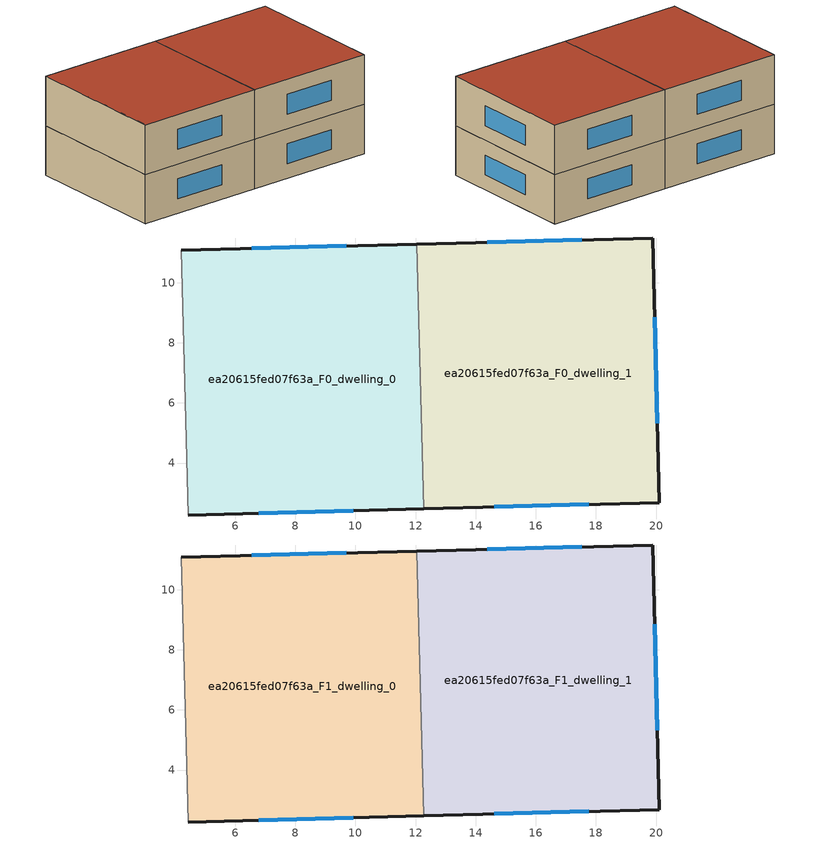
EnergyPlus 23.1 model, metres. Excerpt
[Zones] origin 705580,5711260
ea20615fed07f63a_F0_dwelling_0
 floor ground (EU_floor_Construction): 12.04,11.28 12.27,2.48 4.43,2.27 4.21,11.08 z0
 wall outside (EU_wall_Construction): 4.43,2.27 12.27,2.48 / 12.04,11.28 4.21,11.08 z0:3
 wall adiabatic (EU_wall_Construction): 4.21,11.08 4.43,2.27 z0:3
 wall to ea20615fed07f63a_F0_dwelling_1 (EU_wall_Construction): 12.27,2.48 12.04,11.28 z0:3
 window (EU_Window_Construction): 6.78,2.33 9.92,2.42 / 9.7,11.22 6.55,11.14 z0.9:2.1
ea20615fed07f63a_F0_dwelling_1
 floor ground (EU_floor_Construction): 19.88,11.49 20.1,2.69 12.27,2.48 12.04,11.28 z0
 wall outside (EU_wall_Construction): 12.27,2.48 20.1,2.69 19.88,11.49 12.04,11.28 z0:3
 window (EU_Window_Construction): 17.53,11.42 14.39,11.34 / 20.04,5.32 19.95,8.85 / 14.61,2.54 17.76,2.62 z0.9:2.1
ea20615fed07f63a_F1_dwelling_0
 floor to ea20615fed07f63a_F0_dwelling_0 (EU_floor_Construction): 12.04,11.28 12.27,2.48 4.43,2.27 4.21,11.08 z3
 wall outside (EU_wall_Construction): 4.43,2.27 12.27,2.48 / 12.04,11.28 4.21,11.08 z3:6
 wall adiabatic (EU_wall_Construction): 4.21,11.08 4.43,2.27 z3:6
 wall to ea20615fed07f63a_F1_dwelling_1 (EU_wall_Construction): 12.27,2.48 12.04,11.28 z3:6
 window (EU_Window_Construction): 6.78,2.33 9.92,2.42 / 9.7,11.22 6.55,11.14 z3.9:5.1
 roof outside (EU_roof_Construction): 12.27,2.48 12.04,11.28 4.21,11.08 4.43,2.27 z6
ea20615fed07f63a_F1_dwelling_1
 floor to ea20615fed07f63a_F0_dwelling_1 (EU_floor_Construction): 19.88,11.49 20.1,2.69 12.27,2.48 12.04,11.28 z3
 wall outside (EU_wall_Construction): 12.27,2.48 20.1,2.69 19.88,11.49 12.04,11.28 z3:6
 window (EU_Window_Construction): 17.53,11.42 14.39,11.34 / 20.04,5.32 19.95,8.85 / 14.61,2.54 17.76,2.62 z3.9:5.1
 roof outside (EU_roof_Construction): 20.1,2.69 19.88,11.49 12.04,11.28 12.27,2.48 z6
shading: 4.21,11.08 4.48,2.27 z0:6
[Building]
EU S2 Campaign: North Axis=0; Terrain=City; Solar Distribution=FullExterior
[Site:Location]
London: Latitude=51.5; Longitude=-0.5; Time Zone=0; Elevation=25
[SizingPeriod:WeatherFileDays]
AnnualSizingPeriod: Begin Month=1; Begin Day of Month=1; End Month=12; End Day of Month=31; Day of Week for Start Day=Monday; Use Weather File Daylight Saving Period=No; Use Weather File Rain and Snow Indicators=No
[MATERIAL]
EU_InternalMass_Material: Roughness=MediumRough; Thickness=0.1; Conductivity=1; Density=1800; Specific Heat=900; Thermal Absorptance=0.9; Solar Absorptance=0.7; Visible Absorptance=0.7
[MATERIAL:NOMASS] Roughness=MediumRough; Thermal Absorptance=0.9; Solar Absorptance=0.7; Visible Absorptance=0.7
Name | Thermal Resistance
EU_wall_NoMass | 1.04674
EU_roof_NoMass | 4.32442
EU_floor_NoMass | 2.04616
[WINDOWMATERIAL:SIMPLEGLAZINGSYSTEM]
EU_Window_SimpleGlazing: UFactor=4.25843; Solar Heat Gain Coefficient=0.85; Visible Transmittance=0.85
[CONSTRUCTION]
EU_wall_Construction: EU_wall_NoMass
EU_roof_Construction: EU_roof_NoMass
EU_floor_Construction: EU_floor_NoMass
EU_Window_Construction: EU_Window_SimpleGlazing
EU_InternalMass_Construction: EU_InternalMass_Material
[ZONE] Type=1; Multiplier=1; Ceiling Height=autocalculate; Floor Area=autocalculate; Part of Total Floor Area=Yes
Name | Volume
ea20615fed07f63a_F0_dwelling_0 | 207.142
ea20615fed07f63a_F1_dwelling_0 | 207.143
ea20615fed07f63a_F0_dwelling_1 | 207.12
ea20615fed07f63a_F1_dwelling_1 | 207.121
[INTERNALMASS] Construction=EU_InternalMass_Construction
Name | Zone or ZoneList | Surface Area
ea20615fed07f63a_F0_dwelling_0_EU_InternalMass | ea20615fed07f63a_F0_dwelling_0 | 69.0475
ea20615fed07f63a_F0_dwelling_1_EU_InternalMass | ea20615fed07f63a_F0_dwelling_1 | 69.0403
ea20615fed07f63a_F1_dwelling_0_EU_InternalMass | ea20615fed07f63a_F1_dwelling_0 | 69.0475
ea20615fed07f63a_F1_dwelling_1_EU_InternalMass | ea20615fed07f63a_F1_dwelling_1 | 69.0403
[OTHEREQUIPMENT] Fuel Type=Electricity; Design Level Calculation Method=Watts/Area; Power per Zone Floor Area=1; Fraction Latent=0; Fraction Radiant=0; Fraction Lost=0; Carbon Dioxide Generation Rate=0; EndUse Subcategory=EU_Step8_InternalGains
Name | Zone or ZoneList or Space or SpaceList | Schedule
EU_Step8_InternalGain_ea20615fed07f63a_F0_dwelling_0_f000 | ea20615fed07f63a_F0_dwelling_0 | EU_Step8_GainSchedule_ea20615fed07f63a_F0_dwelling_0_f000
EU_Step8_InternalGain_ea20615fed07f63a_F0_dwelling_1_f000 | ea20615fed07f63a_F0_dwelling_1 | EU_Step8_GainSchedule_ea20615fed07f63a_F0_dwelling_1_f000
EU_Step8_InternalGain_ea20615fed07f63a_F1_dwelling_0_f000 | ea20615fed07f63a_F1_dwelling_0 | EU_Step8_GainSchedule_ea20615fed07f63a_F1_dwelling_0_f000
EU_Step8_InternalGain_ea20615fed07f63a_F1_dwelling_1_f000 | ea20615fed07f63a_F1_dwelling_1 | EU_Step8_GainSchedule_ea20615fed07f63a_F1_dwelling_1_f000
[ZONEVENTILATION:DESIGNFLOWRATE] Schedule=EU_AlwaysOn; Design Flow Rate Calculation Method=AirChanges/Hour; Air Changes per Hour=0.488719; Ventilation Type=Natural; Fan Pressure Rise=0; Fan Total Efficiency=1; Constant Term Coefficient=1; Temperature Term Coefficient=0; Velocity Term Coefficient=0; Velocity Squared Term Coefficient=0; Minimum Indoor Temperature=-100; Maximum Indoor Temperature=100; Delta Temperature=-100; Minimum Outdoor Temperature=-100; Maximum Outdoor Temperature=100; Maximum Wind Speed=40
Name | Zone or ZoneList or Space or SpaceList
EU_ConstantAir_ea20615fed07f63a_F0_dwelling_0 | ea20615fed07f63a_F0_dwelling_0
EU_ConstantAir_ea20615fed07f63a_F0_dwelling_1 | ea20615fed07f63a_F0_dwelling_1
EU_ConstantAir_ea20615fed07f63a_F1_dwelling_0 | ea20615fed07f63a_F1_dwelling_0
EU_ConstantAir_ea20615fed07f63a_F1_dwelling_1 | ea20615fed07f63a_F1_dwelling_1
[HVACTEMPLATE:THERMOSTAT] Constant Heating Setpoint=20; Constant Cooling Setpoint=50
EU_HeatOnly_ea20615fed07f63a_F0_dwelling_0; EU_HeatOnly_ea20615fed07f63a_F0_dwelling_1; EU_HeatOnly_ea20615fed07f63a_F1_dwelling_0; EU_HeatOnly_ea20615fed07f63a_F1_dwelling_1
[HVACTEMPLATE:ZONE:IDEALLOADSAIRSYSTEM] System Availability Schedule=EU_AlwaysOn; Maximum Heating Supply Air Temperature=50; Minimum Cooling Supply Air Temperature=13; Maximum Heating Supply Air Humidity Ratio=0.0156; Minimum Cooling Supply Air Humidity Ratio=0.0077; Heating Limit=NoLimit; Cooling Limit=NoLimit; Heating Availability Schedule=EU_AlwaysOn; Cooling Availability Schedule=EU_CoolingOff; Dehumidification Control Type=ConstantSensibleHeatRatio; Cooling Sensible Heat Ratio=0.7; Dehumidification Setpoint=60; Humidification Control Type=None; Humidification Setpoint=30; Outdoor Air Method=None; Outdoor Air Flow Rate per Person=0.00944; Outdoor Air Flow Rate per Zone Floor Area=0; Outdoor Air Flow Rate per Zone=0; Demand Controlled Ventilation Type=None; Outdoor Air Economizer Type=NoEconomizer; Heat Recovery Type=None; Sensible Heat Recovery Effectiveness=0.7; Latent Heat Recovery Effectiveness=0.65
Name | Template Thermostat
ea20615fed07f63a_F0_dwelling_0 | EU_HeatOnly_ea20615fed07f63a_F0_dwelling_0
ea20615fed07f63a_F0_dwelling_1 | EU_HeatOnly_ea20615fed07f63a_F0_dwelling_1
ea20615fed07f63a_F1_dwelling_0 | EU_HeatOnly_ea20615fed07f63a_F1_dwelling_0
ea20615fed07f63a_F1_dwelling_1 | EU_HeatOnly_ea20615fed07f63a_F1_dwelling_1
[SIZING:ZONE] Zone Cooling Design Supply Air Temperature Input Method=SupplyAirTemperature; Zone Cooling Design Supply Air Temperature=13; Zone Heating Design Supply Air Temperature Input Method=SupplyAirTemperature; Zone Heating Design Supply Air Temperature=50; Zone Cooling Design Supply Air Humidity Ratio=0.008; Zone Heating Design Supply Air Humidity Ratio=0.008; Cooling Design Air Flow Method=DesignDay; Cooling Design Air Flow Rate=0; Cooling Minimum Air Flow per Zone Floor Area=0.000762; Cooling Minimum Air Flow=0; Cooling Minimum Air Flow Fraction=0.2; Heating Design Air Flow Method=DesignDay; Heating Design Air Flow Rate=0; Heating Maximum Air Flow per Zone Floor Area=0.002032; Heating Maximum Air Flow=0.141576; Heating Maximum Air Flow Fraction=0.3; Account for Dedicated Outdoor Air System=No; Dedicated Outdoor Air System Control Strategy=NeutralSupplyAir; Dedicated Outdoor Air Low Setpoint Temperature for Design=autosize; Dedicated Outdoor Air High Setpoint Temperature for Design=autosize; Zone Load Sizing Method=Sensible Load Only No Latent Load; Zone Latent Cooling Design Supply Air Humidity Ratio Input Method=HumidityRatioDifference; Zone Cooling Design Supply Air Humidity Ratio Difference=0.005; Zone Latent Heating Design Supply Air Humidity Ratio Input Method=HumidityRatioDifference; Zone Humidification Design Supply Air Humidity Ratio Difference=0.005
ea20615fed07f63a_F0_dwelling_0; ea20615fed07f63a_F0_dwelling_1; ea20615fed07f63a_F1_dwelling_0; ea20615fed07f63a_F1_dwelling_1
[SCHEDULE:CONSTANT]
Name | Hourly Value
EU_AlwaysOn | 1
EU_CoolingOff | 0
[SCHEDULE:FILE] Column Number=1; Rows to Skip at Top=0; Number of Hours of Data=8760; Column Separator=Comma; Interpolate to Timestep=No; Minutes per Item=60; Adjust Schedule for Daylight Savings=Yes
Name | File
EU_Step8_GainSchedule_ea20615fed07f63a_F0_dwelling_0_f000 | ../../schedules/ea20615fed07f63a/ea20615fed07f63a_F0_dwelling_0_f000_gain.csv
EU_Step8_GainSchedule_ea20615fed07f63a_F0_dwelling_1_f000 | ../../schedules/ea20615fed07f63a/ea20615fed07f63a_F0_dwelling_1_f000_gain.csv
EU_Step8_GainSchedule_ea20615fed07f63a_F1_dwelling_0_f000 | ../../schedules/ea20615fed07f63a/ea20615fed07f63a_F1_dwelling_0_f000_gain.csv
EU_Step8_GainSchedule_ea20615fed07f63a_F1_dwelling_1_f000 | ../../schedules/ea20615fed07f63a/ea20615fed07f63a_F1_dwelling_1_f000_gain.csv
